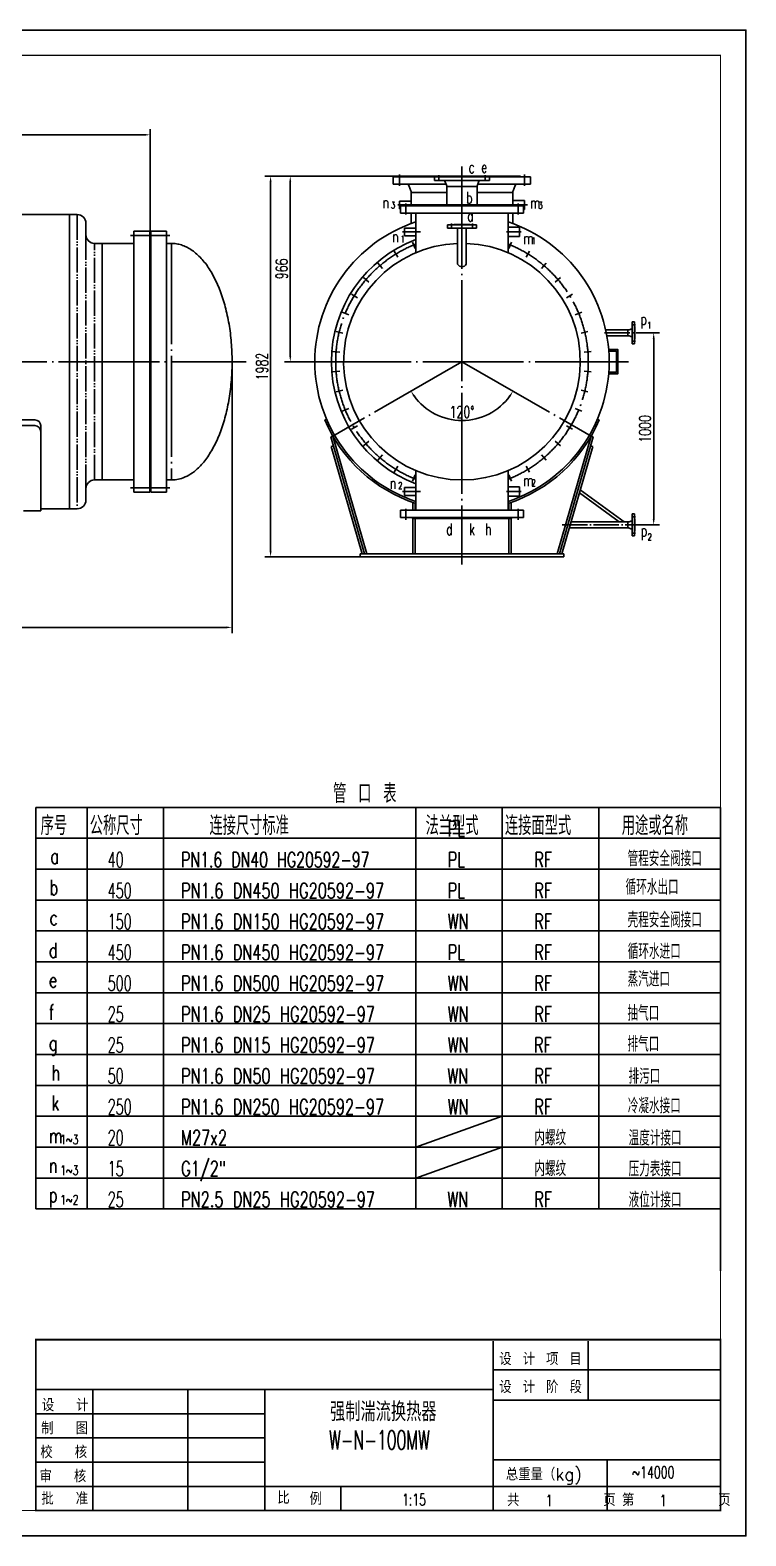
# Model space of a CAD drawing. Extents: x -5914 to 5188, y -2463 to 5378.
# Drawn here: x 1462 to 5188, y -2463 to 5378 of the extents above; entities that cross this region are included whole.
import ezdxf
from ezdxf.enums import TextEntityAlignment as Align

# ---------------------------------------------------------------- set-up
doc = ezdxf.new("R2010")
doc.units = 0
doc.header["$LTSCALE"] = 262.8125
doc.header["$MEASUREMENT"] = 0
for name, pattern in [('CENTER', [2.23, 2, -0.1, 0.03, -0.1]), ('CENTER2', [0.625, 0.5, -0.05, 0.025, -0.05]), ('DIVIDE2', [0.65, 0.5, -0.05, 0, -0.05, 0, -0.05])]:
    doc.linetypes.add(name, pattern=pattern)
doc.layers.get('0').update_dxf_attribs({"linetype": 'CONTINUOUS'})
doc.layers.get('DEFPOINTS').update_dxf_attribs({"linetype": 'CONTINUOUS'})
for name, color, linetype in [('CENTER', 1, 'CENTER'), ('CENTER1', 1, 'CENTER2'), ('CONTOUR', 7, 'CONTINUOUS'), ('DIM', 3, 'CONTINUOUS'), ('DIV1', 3, 'DIVIDE2'), ('TITLE', 3, 'CONTINUOUS')]:
    doc.layers.add(name, color=color, linetype=linetype)
doc.styles.add('HZ', font='TXT', dxfattribs={"width": 0.7, "bigfont": 'HZTXT'})
doc.styles.add('HZ0', font='TXT', dxfattribs={"width": 0.7, "bigfont": 'HZTXT0'})
doc.dimstyles.new('DL', dxfattribs={"dimscale": 15, "dimtxt": 4, "dimasz": 2, "dimexe": 2, "dimexo": 0, "dimgap": 1, "dimtad": 1, "dimdec": 0, "dimzin": 0, "dimdsep": 46, "dimtxsty": 'HZ', "dimcen": 0, "dimclrd": 256, "dimclre": 256, "dimclrt": 256, "dimaunit": 1, "dimadec": 0, "dimazin": 0, "dimtfac": 0.666667, "dimtdec": 1, "dimtmove": 2, "dimatfit": 3, "dimfxl": 0, "dimtolj": 1, "dimtzin": 0, "dimarcsym": 0})

# ---------------------------------------------------------------- blocks, each defined once
blk = doc.blocks.new('*U88')
for p, q in [((75, 20), (-75, 20)), ((-75, 20), (-75, 3)), ((-75, 3), (75, 3)), ((-42.5, 0), (-42.5, 3)), ((42.5, 0), (-42.5, 0)), ((42.5, 3), (42.5, 0)), ((75, 3), (75, 20))]:
    blk.add_line(p, q)
at = {"layer": 'CENTER1'}
for p, q in [((-55, -4), (-55, 24)), ((55, -4), (55, 24))]:
    blk.add_line(p, q, dxfattribs=at)
blk = doc.blocks.new('*D182')
at = {"linetype": 'ByBlock'}
for p, q in [((-3912.8, 4279.3), (-3912.8, 4862.7)), ((2087.2, 4279.3), (2087.2, 4862.7)), ((-3882.8, 4832.7), (2057.2, 4832.7))]:
    blk.add_line(p, q, dxfattribs=at)
for points in [[(-3882.8, 4837.7), (-3882.8, 4827.7), (-3912.8, 4832.7)], [(2057.2, 4837.7), (2057.2, 4827.7), (2087.2, 4832.7)]]:
    blk.add_solid(points, dxfattribs=at)
at = {"layer": 'DEFPOINTS', "color": 0, "linetype": 'ByBlock'}
for p in [(2087.2, 4832.7), (-3912.8, 4279.3), (2087.2, 4279.3)]:
    blk.add_point(p, dxfattribs=at)
at = {"linetype": 'ByBlock', "insert": (-912.8, 4877.7), "char_height": 60, "attachment_point": 5, "style": 'HZ'}
blk.add_mtext('\\A1;6000', dxfattribs=at)
blk = doc.blocks.new('*D192')
at = {"linetype": 'ByBlock'}
for p, q in [((-5103.8, 3651.3), (-5103.8, 2237.7)), ((2513.2, 3651.3), (2513.2, 2237.7)), ((-5073.8, 2267.7), (2483.2, 2267.7))]:
    blk.add_line(p, q, dxfattribs=at)
for points in [[(-5073.8, 2272.7), (-5073.8, 2262.7), (-5103.8, 2267.7)], [(2483.2, 2272.7), (2483.2, 2262.7), (2513.2, 2267.7)]]:
    blk.add_solid(points, dxfattribs=at)
at = {"layer": 'DEFPOINTS', "color": 0, "linetype": 'ByBlock'}
for p in [(-5103.8, 3651.3), (2513.2, 3651.3), (2513.2, 2267.7)]:
    blk.add_point(p, dxfattribs=at)
at = {"linetype": 'ByBlock', "insert": (-1295.3, 2312.7), "char_height": 60, "attachment_point": 5, "style": 'HZ'}
blk.add_mtext('\\A1;~7630', dxfattribs=at)
blk = doc.blocks.new('*D193')
at = {"linetype": 'ByBlock'}
for p, q in [((4013.8, 4617.3), (2786, 4617.3)), ((2816, 4587.3), (2816, 3681.3)), ((2919.1, 3651.3), (2786, 3651.3))]:
    blk.add_line(p, q, dxfattribs=at)
for points in [[(2811, 4587.3), (2821, 4587.3), (2816, 4617.3)], [(2811, 3681.3), (2821, 3681.3), (2816, 3651.3)]]:
    blk.add_solid(points, dxfattribs=at)
at = {"layer": 'DEFPOINTS', "color": 0, "linetype": 'ByBlock'}
for p in [(4013.8, 4617.3), (2816, 3651.3), (2919.1, 3651.3)]:
    blk.add_point(p, dxfattribs=at)
at = {"linetype": 'ByBlock', "insert": (2771, 4134.3), "char_height": 60, "attachment_point": 5, "rotation": 90, "style": 'HZ'}
blk.add_mtext('\\A1;966', dxfattribs=at)
blk = doc.blocks.new('*D194')
at = {"linetype": 'ByBlock'}
for p, q in [((3604.8, 4617.3), (2683.5, 4617.3)), ((2713.5, 4587.3), (2713.5, 2665.3)), ((3179.8, 2635.3), (2683.5, 2635.3))]:
    blk.add_line(p, q, dxfattribs=at)
for points in [[(2708.5, 4587.3), (2718.5, 4587.3), (2713.5, 4617.3)], [(2708.5, 2665.3), (2718.5, 2665.3), (2713.5, 2635.3)]]:
    blk.add_solid(points, dxfattribs=at)
at = {"layer": 'DEFPOINTS', "color": 0, "linetype": 'ByBlock'}
for p in [(3604.8, 4617.3), (2713.5, 2635.3), (3179.8, 2635.3)]:
    blk.add_point(p, dxfattribs=at)
at = {"linetype": 'ByBlock', "insert": (2668.5, 3626.3), "char_height": 60, "attachment_point": 5, "rotation": 90, "style": 'HZ'}
blk.add_mtext('\\A1;1982', dxfattribs=at)
blk = doc.blocks.new('*D196')
at = {"linetype": 'ByBlock'}
blk.add_arc((3709.8, 3651.3), 306.7, 215.60617, 324.39383, dxfattribs=at)
for points in [[(3456.2, 3470), (3464.7, 3475.4), (3444.2, 3497.9)], [(3955, 3475.4), (3963.4, 3470), (3975.5, 3497.9)]]:
    blk.add_solid(points, dxfattribs=at)
at = {"layer": 'DEFPOINTS', "color": 0, "linetype": 'ByBlock'}
for p in [(3709.8, 3651.3), (3709.8, 3651.3), (3604.9, 3363), (3037.8, 3263.3), (4381.9, 3263.3)]:
    blk.add_point(p, dxfattribs=at)
at = {"linetype": 'ByBlock', "insert": (3709.8, 3389.5), "char_height": 60, "attachment_point": 5, "style": 'HZ'}
blk.add_mtext('\\A1;120°', dxfattribs=at)
blk = doc.blocks.new('*D213')
at = {"linetype": 'ByBlock'}
for p, q in [((4629.9, 3801.3), (4737.7, 3801.3)), ((4707.7, 3771.3), (4707.7, 2831.3)), ((4629.9, 2801.3), (4737.7, 2801.3))]:
    blk.add_line(p, q, dxfattribs=at)
for points in [[(4702.7, 3771.3), (4712.7, 3771.3), (4707.7, 3801.3)], [(4702.7, 2831.3), (4712.7, 2831.3), (4707.7, 2801.3)]]:
    blk.add_solid(points, dxfattribs=at)
at = {"layer": 'DEFPOINTS', "color": 0, "linetype": 'ByBlock'}
for p in [(4629.9, 3801.3), (4629.9, 2801.3), (4707.7, 2801.3)]:
    blk.add_point(p, dxfattribs=at)
at = {"linetype": 'ByBlock', "insert": (4662.7, 3301.3), "char_height": 60, "attachment_point": 5, "rotation": 90, "style": 'HZ'}
blk.add_mtext('\\A1;1000', dxfattribs=at)

msp = doc.modelspace()

# ---------------------------------------------------------------- linework, layer by layer
for p, q in [((3352.3, 4613.3), (3352.3, 4575.3)), ((3567.3, 4613.3), (3352.3, 4613.3)), ((3352.3, 4575.3), (3627.8, 4575.3)), ((4013.8, 4617.3), (3405.8, 4617.3)), ((3432.8, 4569), (3444.1, 4540.8)), ((3852.3, 4614.3), (3567.3, 4614.3)), ((3567.3, 4614.3), (3567.3, 4595.3)), ((3567.3, 4595.3), (3852.3, 4595.3)), ((3814.8, 4617.3), (3604.8, 4617.3)), ((3621.3, 4591.5), (3629.9, 4570.1)), ((3630.3, 4567.9), (3630.3, 4562.8)), ((3630.3, 4562.8), (3789.3, 4562.8)), ((3789.3, 4562.8), (3789.3, 4567.9)), ((3798.3, 4591.5), (3789.8, 4570.1)), ((3791.8, 4575.3), (4067.3, 4575.3)), ((3852.3, 4595.3), (3852.3, 4614.3)), ((4067.3, 4613.3), (3852.3, 4613.3)), ((3986.8, 4569), (3975.5, 4540.8)), ((4067.3, 4575.3), (4067.3, 4613.3)), ((3444.8, 4537.1), (3444.8, 4532.8)), ((3444.8, 4532.8), (3630.3, 4532.8)), ((3789.3, 4532.8), (3974.8, 4532.8)), ((3974.8, 4532.8), (3974.8, 4537.1)), ((3389.8, 4463.3), (3389.8, 4425.3)), ((4029.8, 4463.3), (3389.8, 4463.3)), ((3389.8, 4425.3), (4029.8, 4425.3)), ((3452.3, 4463.3), (3452.3, 4467.3)), ((3452.3, 4467.3), (3967.3, 4467.3)), ((3967.3, 4467.3), (3967.3, 4463.3)), ((4029.8, 4425.3), (4029.8, 4463.3)), ((4607.8, 3858.8), (4595.8, 3858.8)), ((4595.8, 3858.8), (4595.8, 3743.8)), ((4607.8, 3743.8), (4607.8, 3858.8)), ((4578.8, 3817.3), (4572.3, 3817.3)), ((4572.3, 3817.3), (4572.3, 3785.3)), ((4572.3, 3785.3), (4578.8, 3785.3)), ((4593.3, 3822.8), (4580.3, 3817.6)), ((4593.3, 3779.8), (4580.3, 3785)), ((4609.8, 3768.8), (4609.8, 3833.8)), ((4595.8, 3743.8), (4607.8, 3743.8)), ((3389.8, 2839.3), (3389.8, 2877.3)), ((3389.8, 2877.3), (4029.8, 2877.3)), ((4029.8, 2839.3), (3389.8, 2839.3)), ((3452.3, 2839.3), (3452.3, 2835.3)), ((3452.3, 2835.3), (3967.3, 2835.3)), ((3967.3, 2835.3), (3967.3, 2839.3)), ((4029.8, 2877.3), (4029.8, 2839.3)), ((4593.3, 2822.8), (4580.3, 2817.6)), ((4607.8, 2858.8), (4595.8, 2858.8)), ((4595.8, 2858.8), (4595.8, 2743.8)), ((4607.8, 2743.8), (4607.8, 2858.8)), ((4609.8, 2768.8), (4609.8, 2833.8)), ((4572.3, 2817.3), (4572.3, 2785.3)), ((4578.8, 2817.3), (4572.3, 2817.3)), ((4572.3, 2785.3), (4578.8, 2785.3)), ((4593.3, 2779.8), (4580.3, 2785)), ((4595.8, 2743.8), (4607.8, 2743.8))]:
    msp.add_line(p, q)
for centre, radius, start, end in [((3401.8, 4617.3), 4, 270, 0), ((3423.6, 4565.3), 10, 21.80141, 90), ((3601.8, 4617.3), 3, 270, 0), ((3615.8, 4589.3), 6, 21.80141, 90), ((3624.3, 4567.9), 6, 0, 21.80141), ((3795.3, 4567.9), 6, 158.19859, 180), ((3803.9, 4589.3), 6, 90, 158.19859), ((3817.8, 4617.3), 3, 180, 270), ((3996.1, 4565.3), 10, 90, 158.19859), ((4017.8, 4617.3), 4, 180, 270), ((3434.8, 4537.1), 10, 0, 21.80141), ((3984.8, 4537.1), 10, 158.19859, 180), ((4578.8, 3821.3), 4, 270, 291.80141), ((4578.8, 3781.3), 4, 68.19859, 90), ((4591.8, 3826.5), 4, 291.80141, 0), ((4591.8, 3776.1), 4, 0, 68.19859), ((4609.8, 3835.8), 2, 180, 270), ((4609.8, 3766.8), 2, 90, 180), ((4591.8, 2826.5), 4, 291.80141, 0), ((4609.8, 2835.8), 2, 180, 270), ((4578.8, 2821.3), 4, 270, 291.80141), ((4578.8, 2781.3), 4, 68.19859, 90), ((4591.8, 2776.1), 4, 0, 68.19859), ((4609.8, 2766.8), 2, 90, 180)]:
    msp.add_arc(centre, radius, start, end)
at = {"layer": 'CENTER'}
for p, q in [((3709.8, 4352.3), (3709.8, 4667.5)), ((3709.8, 4661.1), (3709.8, 2594.6)), ((3468.9, 4467.3), (3376, 4467.3)), ((3954.1, 4467.3), (4051.6, 4467.3)), ((3493.9, 4327.3), (3401, 4327.3)), ((1985.2, 4308.8), (2104.2, 4308.8)), ((2189.2, 4308.8), (2070.2, 4308.8)), ((2197.2, 4267.3), (2197.2, 3035.3)), ((3465.8, 4240.5), (3451.8, 4274.2)), ((3953.9, 4240.5), (3967.9, 4274.2)), ((3295.6, 4136.2), (3271.9, 4164)), ((3376.6, 4195.1), (3357.5, 4226.2)), ((4043.1, 4195.1), (4062.1, 4226.2)), ((4124, 4136.2), (4147.7, 4164)), ((3224.9, 4065.5), (3197.1, 4089.2)), ((4194.8, 4065.5), (4222.6, 4089.2)), ((3166, 3984.5), (3134.9, 4003.6)), ((4253.6, 3984.5), (4284.8, 4003.6)), ((3120.6, 3895.3), (3086.9, 3909.3)), ((4299.1, 3895.3), (4332.8, 3909.3)), ((3089.7, 3800.2), (3054.2, 3808.7)), ((4330, 3800.2), (4365.5, 3808.7)), ((3074, 3701.3), (3037.6, 3704.2)), ((4345.6, 3701.3), (4382, 3704.2)), ((-2492.5, 3651.3), (2586.3, 3651.3)), ((2919.1, 3651.3), (4577.2, 3651.3)), ((3709.8, 3651.3), (3037.8, 3263.3)), ((3709.8, 3651.3), (4381.9, 3263.3)), ((3074, 3601.2), (3037.6, 3598.4)), ((4345.6, 3601.2), (4382, 3598.4)), ((3089.7, 3502.4), (3054.2, 3493.9)), ((4330, 3502.4), (4365.5, 3493.9)), ((3120.6, 3407.2), (3086.9, 3393.2)), ((4299.1, 3407.2), (4332.8, 3393.2)), ((3166, 3318), (3134.9, 3299)), ((4253.6, 3318), (4284.8, 3299)), ((3224.9, 3237.1), (3197.1, 3213.4)), ((4194.8, 3237.1), (4222.6, 3213.4)), ((3295.6, 3166.3), (3271.9, 3138.5)), ((4124, 3166.3), (4147.7, 3138.5)), ((3376.6, 3107.5), (3357.5, 3076.4)), ((3465.8, 3062), (3451.8, 3028.3)), ((3953.9, 3062), (3967.9, 3028.3)), ((4043.1, 3107.5), (4062.1, 3076.4)), ((1985.2, 2993.8), (2104.2, 2993.8)), ((2189.2, 2993.8), (2070.2, 2993.8)), ((3493.9, 2975.3), (3401, 2975.3))]:
    msp.add_line(p, q, dxfattribs=at)
for start, end in [(111.40875, 248.59125), (291.40875, 68.59125)]:
    msp.add_arc((3709.8, 3651.3), 657.5, start, end, dxfattribs=at)
at = {"layer": 'CENTER1'}
for p, q in [((3384.8, 4625.7), (3384.8, 4566.9)), ((3589.8, 4621.7), (3589.8, 4590.9)), ((3829.8, 4621.7), (3829.8, 4590.9)), ((4034.8, 4625.7), (4034.8, 4566.9)), ((3417.3, 4475.7), (3417.3, 4416.9)), ((3709.8, 4512.1), (3709.8, 4174.5)), ((4002.3, 4475.7), (4002.3, 4416.9)), ((3941.2, 4327.3), (4018.1, 4327.3)), ((4612.6, 3843.8), (4593, 3843.8)), ((4451.6, 3801.3), (4629.9, 3801.3)), ((4612.6, 3758.8), (4593, 3758.8)), ((3941.2, 2975.3), (4018.1, 2975.3)), ((3417.3, 2826.9), (3417.3, 2885.7)), ((4002.3, 2826.9), (4002.3, 2885.7)), ((4612.6, 2843.8), (4593, 2843.8)), ((4230.9, 2801.3), (4629.9, 2801.3)), ((4612.6, 2758.8), (4593, 2758.8))]:
    msp.add_line(p, q, dxfattribs=at)
at = {"layer": 'CONTOUR'}
for p, q in [((3630.3, 4562.8), (3630.3, 4467.3)), ((3789.3, 4562.8), (3789.3, 4467.3)), ((3384.8, 4447.3), (3384.8, 4487.3)), ((3444.8, 4487.3), (3384.8, 4487.3)), ((3444.8, 4463.3), (3444.8, 4532.8)), ((3974.8, 4463.3), (3974.8, 4532.8)), ((3974.8, 4491.3), (4034.8, 4491.3)), ((4034.8, 4443.3), (4034.8, 4491.3)), ((-647.8, 4417.3), (1667.2, 4417.3)), ((1667.2, 4417.3), (1667.2, 3651.3)), ((1667.2, 4417.3), (1707.2, 4417.3)), ((3389.8, 4447.3), (3384.8, 4447.3)), ((3444.8, 4370), (3444.8, 4425.3)), ((3469.8, 4425.3), (3469.8, 4218.6)), ((3949.8, 4425.3), (3949.8, 4218.6)), ((3974.8, 4370), (3974.8, 4425.3)), ((4029.8, 4443.3), (4034.8, 4443.3)), ((1752.2, 4312.3), (1752.2, 4372.3)), ((2002.2, 4331.3), (2084.2, 4331.3)), ((2002.2, 4331.3), (2002.2, 2971.3)), ((2084.2, 4331.3), (2084.2, 2971.3)), ((2090.2, 4331.3), (2090.2, 2971.3)), ((2172.2, 4331.3), (2090.2, 4331.3)), ((2172.2, 4331.3), (2172.2, 2971.3)), ((3469.8, 4347.3), (3409.8, 4347.3)), ((3409.8, 4307.3), (3409.8, 4347.3)), ((3687.3, 4346.2), (3687.3, 4158.9)), ((3732.3, 4346.2), (3732.3, 4158.9)), ((3949.8, 4351.3), (4009.8, 4351.3)), ((4009.8, 4303.3), (4009.8, 4351.3)), ((2002.2, 4267.3), (1797.2, 4267.3)), ((1837.2, 4267.3), (1837.2, 3651.3)), ((2084.2, 4282.3), (2087.2, 4279.3)), ((2090.2, 4282.3), (2087.2, 4279.3)), ((2087.2, 4279.3), (2087.2, 3023.3)), ((2087.2, 4279.3), (2087.2, 3023.3)), ((2172.2, 4267.3), (2172.2, 3035.3)), ((2197.2, 4267.3), (2172.2, 4267.3)), ((3469.8, 4307.3), (3409.8, 4307.3)), ((3949.8, 4303.3), (4009.8, 4303.3)), ((4572.3, 3817.3), (4457.6, 3817.3)), ((4572.3, 3785.3), (4464, 3785.3)), ((1667.2, 2885.3), (1667.2, 3651.3)), ((1837.2, 3035.3), (1837.2, 3651.3)), ((1107.2, 3348.1), (1487.2, 3348.1)), ((1107.2, 3318.1), (1487.2, 3318.1)), ((1517.2, 3318.1), (1517.2, 3288.1)), ((3004.7, 3352), (2995.5, 3348.1)), ((4414.9, 3352), (4424.1, 3348.1)), ((1517.2, 3288.1), (1517.2, 2875.3)), ((3037.8, 3263.3), (3026.7, 3260.1)), ((3201.8, 2651.3), (3026.7, 3260.1)), ((3213.8, 2651.3), (3037.8, 3263.3)), ((4205.8, 2651.3), (4381.9, 3263.3)), ((4217.8, 2651.3), (4392.9, 3260.1)), ((4381.9, 3263.3), (4392.9, 3260.1)), ((3040.2, 3213.3), (3029.1, 3210.1)), ((3189.8, 2651.3), (3029.1, 3210.1)), ((4229.8, 2651.3), (4390.6, 3210.1)), ((4379.5, 3213.3), (4390.6, 3210.1)), ((3469.8, 2877.3), (3469.8, 3084)), ((3949.8, 2877.3), (3949.8, 3084)), ((1752.2, 2990.3), (1752.2, 2930.3)), ((2002.2, 3035.3), (1797.2, 3035.3)), ((2087.2, 3023.3), (2084.2, 3020.3)), ((2087.2, 3023.3), (2090.2, 3020.3)), ((2197.2, 3035.3), (2172.2, 3035.3)), ((3409.8, 2995.3), (3409.8, 2955.3)), ((3469.8, 2995.3), (3409.8, 2995.3)), ((3949.8, 2999.3), (4009.8, 2999.3)), ((4009.8, 2999.3), (4009.8, 2951.3)), ((4553.7, 2817.3), (4325.6, 2984.3)), ((2084.2, 2971.3), (2002.2, 2971.3)), ((2090.2, 2971.3), (2172.2, 2971.3)), ((3469.8, 2955.3), (3409.8, 2955.3)), ((3453.8, 2918.7), (3453.8, 2877.3)), ((3465.8, 2914.6), (3465.8, 2877.3)), ((3949.8, 2951.3), (4009.8, 2951.3)), ((3953.8, 2914.6), (3953.8, 2877.3)), ((3965.8, 2918.7), (3965.8, 2877.3)), ((4527.3, 2817.3), (4321, 2968.3)), ((1427.2, 2875.3), (1517.2, 2875.3)), ((1667.2, 2885.3), (1517.2, 2885.3)), ((1667.2, 2885.3), (1707.2, 2885.3)), ((3453.8, 2835.3), (3453.8, 2651.3)), ((3465.8, 2835.3), (3465.8, 2651.3)), ((3953.8, 2835.3), (3953.8, 2651.3)), ((3965.8, 2835.3), (3965.8, 2651.3)), ((4572.3, 2785.3), (4268.4, 2785.3)), ((4572.3, 2817.3), (4277.6, 2817.3)), ((3709.8, 2651.3), (3179.8, 2651.3)), ((3179.8, 2651.3), (3179.8, 2635.3)), ((3709.8, 2635.3), (3179.8, 2635.3)), ((3709.8, 2651.3), (4239.8, 2651.3)), ((3709.8, 2635.3), (4239.8, 2635.3)), ((4239.8, 2651.3), (4239.8, 2635.3))]:
    msp.add_line(p, q, dxfattribs=at)
for points in [[(4473.2, 3714.1), (4521.4, 3714.1), (4521.4, 3588.4), (4473.2, 3588.4)], [(4473.9, 3706.1), (4513.4, 3706.1), (4513.4, 3596.4), (4473.9, 3596.4)]]:
    msp.add_lwpolyline(points, dxfattribs=at)
for centre, radius, start, end in [((1707.2, 4372.3), 45, 0, 90), ((3709.8, 3651.3), 766, 108.25918, 251.74082), ((3709.8, 3651.3), 766, 288.25918, 71.74082), ((1797.2, 4312.3), 45, 180, 270), ((3709.8, 3651.3), 680, 110.66732, 249.33268), ((3709.8, 3651.3), 616, 92.09325, 87.90675), ((3709.8, 4172), 26, 210.21686, 329.78314), ((1487.2, 3318.1), 30, 360, 90), ((1487.2, 3288.1), 30, 0, 90), ((3709.8, 3651.3), 776, 203, 251.98425), ((3709.8, 3651.3), 776, 288.01575, 337), ((1797.2, 2990.3), 45, 90, 180), ((1707.2, 2930.3), 45, 270, 0)]:
    msp.add_arc(centre, radius, start, end, dxfattribs=at)
msp.add_open_spline([(2197.2, 4267.3), (2206, 4267.3), (2214.7, 4266.6), (2232.1, 4263.8), (2240.8, 4261.8), (2257.9, 4256.3), (2266.3, 4252.9), (2283, 4244.9), (2291.2, 4240.2), (2315.7, 4224.2), (2331.5, 4210.9), (2361.7, 4179.7), (2376, 4161.8), (2402.8, 4122), (2415.3, 4100), (2438.4, 4052.5), (2448.9, 4026.9), (2467.8, 3972.9), (2476.1, 3944.4), (2490.3, 3885.3), (2496.2, 3854.6), (2505.5, 3791.8), (2508.8, 3759.7), (2512.9, 3694.8), (2513.6, 3662), (2512.5, 3596.6), (2510.5, 3564.1), (2504.1, 3499.9), (2499.6, 3468.3), (2488.1, 3406.9), (2481.1, 3377.2), (2464.8, 3320.1), (2455.5, 3292.9), (2434.7, 3241.7), (2423.2, 3217.6), (2398.4, 3173.4), (2385, 3153.2), (2356.7, 3117.1), (2341.7, 3101.2), (2313.9, 3077.4), (2301.4, 3068.5), (2275.8, 3053.7), (2262.7, 3047.8), (2238.8, 3040.2), (2228.2, 3037.8), (2210.8, 3035.7), (2204, 3035.3), (2197.2, 3035.3)], degree=3, knots=[0, 0, 0, 0, 0.079028, 0.079028, 0.158055, 0.158055, 0.237083, 0.237083, 0.316111, 0.316111, 0.477461, 0.477461, 0.63881, 0.63881, 0.80016, 0.80016, 0.96151, 0.96151, 1.12286, 1.12286, 1.28421, 1.28421, 1.44556, 1.44556, 1.60691, 1.60691, 1.768259, 1.768259, 1.929609, 1.929609, 2.090959, 2.090959, 2.252309, 2.252309, 2.413659, 2.413659, 2.575009, 2.575009, 2.736359, 2.736359, 2.859953, 2.859953, 2.983547, 2.983547, 3.080382, 3.080382, 3.141593, 3.141593, 3.141593, 3.141593], dxfattribs=at)
at = {"layer": 'DIM'}
for p, q in [((5055.5, 1330.3), (1491.5, 1330.3)), ((1491.5, 1330.3), (1491.5, -760.5)), ((1491.5, -355.5), (1491.5, 1330.3)), ((1758.2, 1330.3), (1758.2, -760.5)), ((2156.2, 1330.3), (2156.2, -760.5)), ((3469.2, 1330.3), (3469.2, -760.5)), ((3919.7, 1330.3), (3919.7, -760.5)), ((4422.9, 1330.3), (4422.9, -760.5)), ((5055.5, 1330.3), (5055.5, -1082.2)), ((5055.5, 1169.4), (1491.5, 1169.4)), ((5055.5, 1008.6), (1491.5, 1008.6)), ((5055.5, 847.8), (1491.5, 847.8)), ((5055.5, 686.9), (1491.5, 686.9)), ((5055.5, 526.1), (1491.5, 526.1)), ((5055.5, 365.3), (1491.5, 365.3)), ((5055.5, 204.5), (1491.5, 204.5)), ((5055.5, 204.5), (1491.5, 204.5)), ((5055.5, 204.5), (1491.5, 204.5)), ((5055.5, 43.6), (1491.5, 43.6)), ((5055.5, 43.6), (1491.5, 43.6)), ((5055.5, 43.6), (1491.5, 43.6)), ((5055.5, -117.2), (1491.5, -117.2)), ((5055.5, -278), (1491.5, -278)), ((3469.2, -438.9), (3919.7, -278)), ((5055.5, -438.9), (1491.5, -438.9)), ((3469.2, -599.7), (3919.7, -438.9)), ((5055.5, -599.7), (1491.5, -599.7)), ((5055.5, -760.5), (1491.5, -760.5)), ((5055.5, -760.5), (1491.5, -760.5))]:
    msp.add_line(p, q, dxfattribs=at)
at = {"layer": 'DIV1'}
for p, q in [((1707.2, 4417.3), (1707.2, 2885.3)), ((1752.2, 4312.3), (1752.2, 2990.3)), ((1797.2, 3035.3), (1797.2, 4267.3))]:
    msp.add_line(p, q, dxfattribs=at)
at = {"layer": 'TITLE'}
for p, q in [((3871.5, -2334.1), (3871.5, -1448.5)), ((4366.5, -1757), (4366.5, -1448.5)), ((3871.5, -1598.6), (5056.2, -1598.6)), ((1495.5, -1701.4), (3871.5, -1701.4)), ((1788.5, -1701.4), (1788.5, -2331)), ((2283.5, -1701.4), (2283.5, -2331)), ((2683.5, -2334.1), (2683.5, -1701.4)), ((1723.4, -1770.9), (1722.8, -1772.1)), ((3871.5, -1757), (5056.2, -1757)), ((1495.5, -1827.3), (2683.5, -1827.3)), ((5055.5, -2331), (5055.5, -1847.1)), ((1495.5, -1953.2), (2683.5, -1953.2)), ((1495.5, -2079.2), (2683.5, -2079.2)), ((3871.5, -2066.5), (5055.5, -2066.5)), ((4465.5, -2334.1), (4465.5, -2066.5)), ((1495.5, -2205.1), (2683.5, -2205.1)), ((2683.5, -2205.1), (3871.5, -2205.1)), ((3079.5, -2334.1), (3079.5, -2205.1)), ((3871.5, -2205.1), (5055.5, -2205.1)), ((1491.5, -2331), (5055.5, -2331))]:
    msp.add_line(p, q, dxfattribs=at)
msp.add_lwpolyline([(-5913.7, -2463), (-5913.7, 5377.8), (5187.5, 5377.8), (5187.5, -2463)], close=True, dxfattribs=at)
for points, const_width in [([(-5583.7, -2331), (-5583.7, 5245.8), (5055.5, 5245.8), (5055.5, -2331)], 6.6), ([(1491.5, -2331), (5055.5, -2331), (5055.5, -1440.8), (1491.5, -1440.8)], 9.9)]:
    msp.add_lwpolyline(points, close=True, dxfattribs=dict(at, const_width=const_width))

# ---------------------------------------------------------------- block references
at = {"layer": 'CONTOUR', "rotation": 180}
msp.add_blockref('*U88', (3709.8, 4366.2), dxfattribs=at)

# ---------------------------------------------------------------- texts
at = {"layer": 'DIM', "style": 'HZ'}
for s, height, width, p in [('c', 60, 0.7, (3743.9, 4633.4)), ('e', 60, 0.7, (3808.8, 4634.7)), ('n', 60, 0.7, (3296.1, 4450.1)), ('3', 35, 0.7, (3340.5, 4449.3)), ('b', 60, 0.7, (3731, 4475.3)), ('m', 60, 0.7, (4063.6, 4448.8)), ('3', 35, 0.7, (4108, 4448)), ('a', 60, 0.7, (3736.6, 4381)), ('n', 60, 0.7, (3346.3, 4273.1)), ('1', 35, 0.7, (3390.8, 4272.3)), ('m', 60, 0.7, (4028.3, 4263.6)), ('1', 35, 0.7, (4072.7, 4262.8)), ('p', 60, 0.7, (4638.4, 3843.7)), ('1', 35, 0.7, (4675, 3823.4)), ('n', 60, 0.7, (3333.9, 2989.2)), ('2', 35, 0.7, (3378.3, 2988.4)), ('m', 60, 0.7, (4027.8, 3003.2)), ('2', 35, 0.7, (4072.2, 3002.4)), ('d', 60, 0.7, (3626.7, 2748.7)), ('k', 60, 0.7, (3746.1, 2748.7)), ('h', 60, 0.7, (3829.6, 2748.7)), ('p', 60, 0.7, (4639.7, 2741.8)), ('2', 35, 0.7, (4676.3, 2721.5)), ('管 口 表', 98.55, 0.7, (3038.7, 1353.6)), ('序号', 98.55, 0.7, (1516.5, 1186.3)), ('公称尺寸', 98.55, 0.7, (1772.3, 1186.3)), ('连接尺寸标准', 98.55, 0.7, (2395.2, 1186.3)), ('法兰型式', 98.55, 0.7, (3520.4, 1186.3)), ('PL', 78.84, 0.7, (3635.9, 1179.1)), ('连接面型式', 98.55, 0.7, (3933.4, 1186.3)), ('用途或名称', 98.55, 0.7, (4541.7, 1186.3)), ('管程安全阀接口', 78.84, 0.7, (4571.9, 1024.3)), ('a', 78.8, 0.7, (1567.7, 1036.9)), ('40', 78.84, 0.618, (1865.5, 1018.3)), ('PN1.6 DN40 HG20592-97', 78.837, 0.68, (2248.1, 1018.3)), ('PL', 78.84, 0.7, (3635.9, 1018.3)), ('RF', 78.84, 0.7, (4086.5, 1018.3)), ('b', 78.8, 0.7, (1563.4, 874.1)), ('循环水出口', 78.84, 0.7, (4561.5, 876.1)), ('450', 78.84, 0.618, (1865.5, 857.5)), ('PN1.6 DN450 HG20592-97', 78.837, 0.7, (2248.1, 857.5)), ('PL', 78.84, 0.7, (3635.9, 857.5)), ('RF', 78.84, 0.7, (4086.5, 857.5)), ('壳程安全阀接口', 78.84, 0.7, (4571.9, 705.2)), ('c', 78.8, 0.7, (1563.4, 717)), ('150', 78.84, 0.618, (1865.5, 696.6)), ('PN1.6 DN150 HG20592-97', 78.837, 0.7, (2248.1, 696.6)), ('WN', 78.84, 0.7, (3635.9, 696.6)), ('RF', 78.84, 0.7, (4086.5, 696.6)), ('循环水进口', 78.84, 0.7, (4572.8, 541.1)), ('d', 78.8, 0.7, (1559.9, 546.6)), ('450', 78.84, 0.618, (1865.5, 535.8)), ('PN1.6 DN450 HG20592-97', 78.837, 0.7, (2248.1, 535.8)), ('PL', 78.84, 0.7, (3635.9, 535.8)), ('RF', 78.84, 0.7, (4086.5, 535.8)), ('蒸汽进口', 78.84, 0.7, (4571.9, 396.9)), ('e', 78.8, 0.7, (1559.9, 392)), ('500', 78.84, 0.618, (1865.5, 375)), ('PN1.6 DN500 HG20592-97', 78.837, 0.7, (2248.1, 375)), ('WN', 78.84, 0.7, (3635.9, 375)), ('RF', 78.84, 0.7, (4086.5, 375)), ('f', 78.8, 0.7, (1559.9, 224.9)), ('25', 78.84, 0.618, (1865.5, 214.1)), ('PN1.6 DN25 HG20592-97', 78.837, 0.7, (2248.1, 214.1)), ('WN', 78.84, 0.7, (3635.9, 214.1)), ('RF', 78.84, 0.7, (4086.5, 214.1)), ('抽气口', 78.84, 0.7, (4571.2, 219.5)), ('g', 78.8, 0.7, (1559.9, 64.1)), ('25', 78.84, 0.618, (1865.5, 53.3)), ('PN1.6 DN15 HG20592-97', 78.837, 0.7, (2248.1, 53.3)), ('WN', 78.84, 0.7, (3635.9, 53.3)), ('RF', 78.84, 0.7, (4084.9, 53.3)), ('排气口', 78.84, 0.7, (4571.2, 58.6)), ('h', 78.8, 0.7, (1573.4, -90.9)), ('50', 78.84, 0.618, (1865.5, -107.5)), ('PN1.6 DN50 HG20592-97', 78.837, 0.7, (2248.1, -107.5)), ('WN', 78.84, 0.7, (3634.3, -107.5)), ('RF', 78.84, 0.7, (4086.5, -107.5)), ('排污口', 78.84, 0.7, (4577, -109)), ('k', 78.8, 0.7, (1573.4, -248)), ('250', 78.84, 0.618, (1865.5, -268.3)), ('PN1.6 DN250 HG20592-97', 78.837, 0.7, (2248.1, -268.3)), ('WN', 78.84, 0.7, (3635.9, -268.3)), ('RF', 78.84, 0.7, (4086.5, -268.3)), ('冷凝水接口', 78.84, 0.7, (4572.8, -263)), ('m', 78.8, 0.7, (1559.9, -418.4)), ('1~3', 49.27, 0.7, (1618.8, -423.5)), ('20', 78.84, 0.618, (1865.5, -429.2)), ('M27x2', 78.84, 0.7, (2248.1, -429.2)), ('内螺纹', 78.84, 0.7, (4086.5, -429.2)), ('温度计接口', 78.84, 0.7, (4577, -430.6)), ('n', 78.8, 0.7, (1559.9, -573)), ('1~3', 49.27, 0.7, (1618.8, -584.3)), ('15', 78.84, 0.618, (1865.5, -590)), ('G1/2"', 78.84, 0.7, (2248.1, -590)), ('内螺纹', 78.84, 0.7, (4086.5, -590)), ('压力表接口', 78.84, 0.7, (4577, -591.4)), ('p', 78.8, 0.7, (1559.9, -726.1)), ('1~2', 49.27, 0.7, (1618.8, -737.4)), ('25', 78.84, 0.618, (1865.5, -750.8)), ('PN2.5 DN25 HG20592-97', 78.837, 0.7, (2248.1, -750.8)), ('WN', 78.84, 0.7, (3634.3, -750.8)), ('RF', 78.84, 0.7, (4086.5, -750.8)), ('液位计接口', 78.84, 0.7, (4577, -752.3))]:
    msp.add_text(s, height=height, dxfattribs=dict(at, width=width)).set_placement(p)
at = {"layer": 'TITLE', "style": 'HZ0'}
for s, height, p in [('设 计 项 目', 64.35, (3904, -1574)), ('设 计 阶 段', 64.35, (3904, -1719.7)), ('设  计', 64.35, (1522.9, -1814.1)), ('制  图', 64.35, (1519.9, -1934.6)), ('校  核', 64.35, (1515.2, -2058.5)), ('审  核', 64.35, (1510.7, -2184.4)), ('总重量（kg)', 64.35, (3938.1, -2174.5)), ('批  准', 64.35, (1520.1, -2300.8)), ('比', 64.4, (2748.6, -2296.7)), ('例', 64.4, (2916.9, -2301.7)), ('共       页', 64.35, (3944.5, -2307.9)), ('第       页', 64.35, (4542.7, -2307.9))]:
    msp.add_text(s, height=height, dxfattribs=at).set_placement(p)
at = {"layer": 'TITLE', "style": 'HZ'}
for s, height, width, p in [('强制湍流换热器', 99, 0.8, (3300.2, -1816.6)), ('W-N-100MW', 99, 0.6, (3280, -1963.7)), ('~14000', 59.4, 0.7, (4705.3, -2132)), ('1:15', 59.4, 0.7, (3459.8, -2274.3)), ('1', 59.4, 0.7, (4163, -2278.5)), ('1', 59.4, 0.7, (4757, -2278.5))]:
    msp.add_text(s, height=height, dxfattribs=dict(at, width=width)).set_placement(p, align=Align.MIDDLE_CENTER)

# ---------------------------------------------------------------- dimensions: what is measured, and where the dimension line sits
at = {"layer": 'DIM'}
dim = msp.add_linear_dim(base=(2087.2, 4832.7), p1=(-3912.8, 4279.3), p2=(2087.2, 4279.3), dimstyle='DL', dxfattribs=at)
dim.commit()
dim.dimension.update_dxf_attribs({"geometry": '*D182', "text_midpoint": (-912.8, 4877.7)})
for base, p1, p2, picture, middle in [((2713.5, 2635.3), (3604.8, 4617.3), (3179.8, 2635.3), '*D194', (2668.5, 3626.3)), ((2816, 3651.3), (4013.8, 4617.3), (2919.1, 3651.3), '*D193', (2771, 4134.3)), ((4707.7, 2801.3), (4629.9, 3801.3), (4629.9, 2801.3), '*D213', (4662.7, 3301.3))]:
    dim = msp.add_linear_dim(base=base, p1=p1, p2=p2, angle=90, dimstyle='DL', dxfattribs=at)
    dim.commit()
    dim.dimension.update_dxf_attribs({"geometry": picture, "text_midpoint": middle})
dim = msp.add_linear_dim(base=(2513.2, 2267.7), p1=(-5103.8, 3651.3), p2=(2513.2, 3651.3), text='~7630', dimstyle='DL', dxfattribs=at)
dim.commit()
dim.dimension.update_dxf_attribs({"geometry": '*D192', "text_midpoint": (-1295.3, 2312.7)})
dim = msp.add_angular_dim_2l(base=(3604.9, 3363), line1=((3709.8, 3651.3), (4381.9, 3263.3)), line2=((3709.8, 3651.3), (3037.8, 3263.3)), dimstyle='DL', dxfattribs=at)
dim.commit()
dim.dimension.update_dxf_attribs({"geometry": '*D196', "text_midpoint": (3709.8, 3389.5)})

doc.saveas('drawing.dxf')
